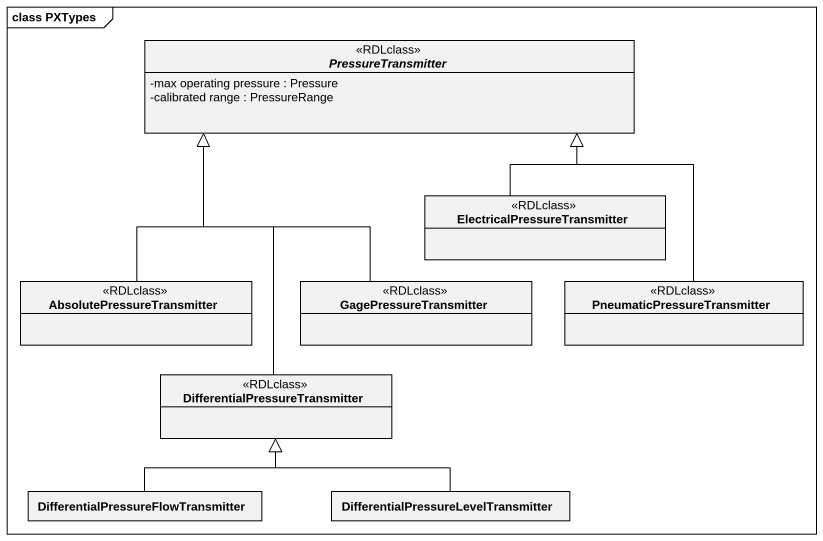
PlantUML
@startuml
mainframe class PXTypes
hide circle
hide empty members
skinparam classAttributeIconSize 0
abstract class PressureTransmitter <<RDLclass>> {
  -max operating pressure : Pressure
  -calibrated range : PressureRange
}
class "ElectricalPressureTransmitter" as ElectricalPressureTransmitte <<RDLclass>>
class AbsolutePressureTransmitter <<RDLclass>>
class GagePressureTransmitter <<RDLclass>>
class PneumaticPressureTransmitter <<RDLclass>>
class "DifferentialPressureTransmitter" as DifferentialPressureTransmit <<RDLclass>>
class "DifferentialPressureFlowTransmitter" as DifferentialPressureFlowTran
class "DifferentialPressureLevelTransmitter" as DifferentialPressureLevelTra
ElectricalPressureTransmitte -up-|> PressureTransmitter
AbsolutePressureTransmitter -up-|> PressureTransmitter
GagePressureTransmitter -up-|> PressureTransmitter
PneumaticPressureTransmitter -up-|> PressureTransmitter
DifferentialPressureTransmit -up-|> PressureTransmitter
DifferentialPressureFlowTran -up-|> DifferentialPressureTransmit
DifferentialPressureLevelTra -left-|> DifferentialPressureTransmit
@enduml
